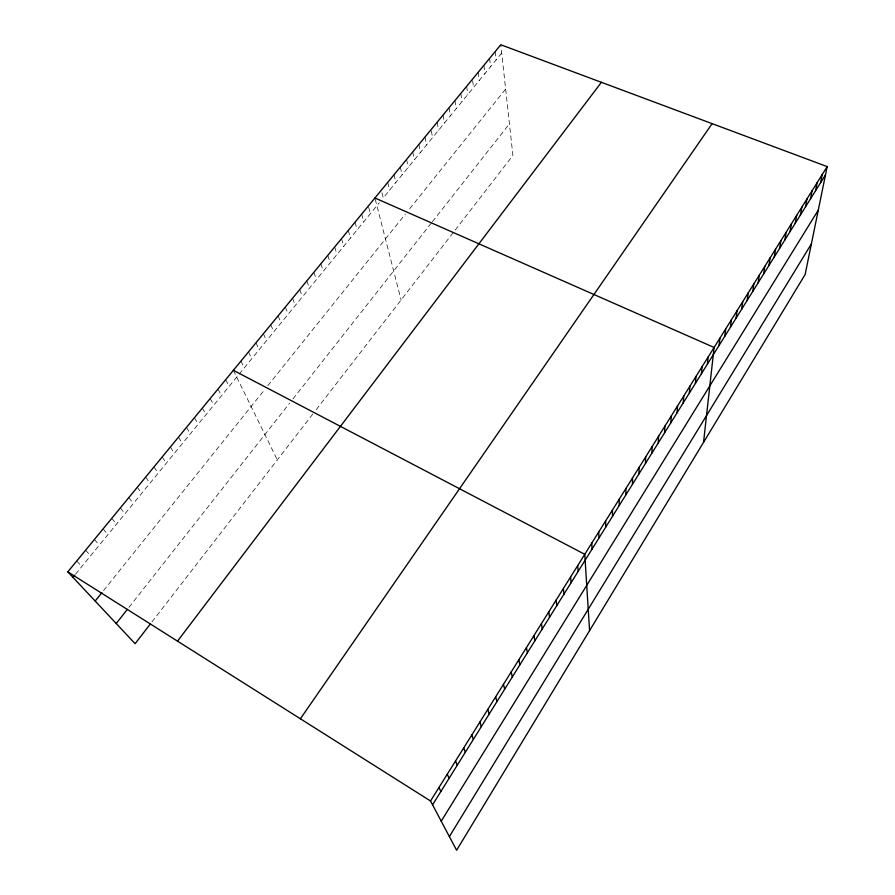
<?xml version="1.0" encoding="UTF-8"?>
<svg xmlns="http://www.w3.org/2000/svg" width="895" height="895" viewBox="0 0 895 895"><rect width="100%" height="100%" fill="white"/><g stroke="black" fill="none" stroke-linecap="round" stroke-linejoin="round"><path stroke-width="0.67" stroke-dasharray="4.47 3.36" d="M151.949 621.935L314.637 411.689M316.226 409.63L512.902 155.473L500.797 44.75M128.947 607.347L289.588 403.197M292.956 398.935L431.569 222.777M432.375 221.747L509.445 123.823M103.551 590.577L264.663 389.627M267.818 385.689L405.379 214.129M409.653 208.792L505.641 89.075M75.627 574.12L238.383 375.072M239.222 374.054L379.29 202.762M501.703 53.051L383.261 197.896L381.348 190.165M76.757 560.964L81.814 566.557M85.629 550.168L90.585 555.84M94.411 539.461L99.267 545.212M103.138 528.856L107.892 534.662M111.785 518.328L116.439 524.213M120.355 507.89L124.92 513.842M128.858 497.531L133.321 503.561M137.293 487.272L141.667 493.358M145.661 477.08L149.935 483.244M153.962 466.977L158.147 473.209M162.185 456.965L166.291 463.252M170.352 447.019L174.357 453.373M178.452 437.163L182.379 443.573M186.484 427.385L190.322 433.862M194.461 417.685L198.209 424.219M202.359 408.053L206.029 414.642M210.202 398.51L213.793 405.155M217.988 389.034L221.49 395.735M225.708 379.637L229.131 386.394M233.371 370.306L277.327 459.896M240.968 361.054L244.234 367.923M248.519 351.869L251.708 358.794M256.004 342.763L259.114 349.732M263.421 333.723L266.464 340.738M270.793 324.751L273.758 331.821M278.11 315.845L280.996 322.961M285.371 307.007L288.19 314.179M292.564 298.248L295.316 305.452M299.713 289.544L302.398 296.793M306.806 280.907L309.424 288.201M313.854 272.337L316.394 279.676M320.846 263.824L323.319 271.207M327.783 255.377L330.188 262.806M334.663 246.998L337.012 254.471M341.498 238.685L343.781 246.181M348.278 230.418L350.504 237.969M355.013 222.217L357.172 229.802M361.703 214.084L363.795 221.703M368.673 207.282L370.373 213.659M375.251 199.272L401.105 299.937M387.714 182.412L389.582 190.176M394.046 174.704L395.847 182.502M400.333 167.052L402.079 174.883M406.576 159.455L408.265 167.32M412.774 151.915L414.407 159.813M418.927 144.419L420.505 152.351M425.035 136.98L426.568 144.945M431.345 130.927L432.587 137.584M437.129 122.257L438.561 130.278M443.114 114.974L444.502 123.018M449.066 107.736L450.398 115.802M454.973 100.542L456.249 108.642M460.835 93.404L462.066 101.527M466.653 86.312L467.839 94.467M472.638 80.628L473.578 87.453M478.187 72.271L479.284 80.472M483.904 65.324L484.945 73.547M489.576 58.421L490.572 66.677M495.203 51.563L496.154 59.842"/><path stroke-width="1.34" d="M625.862 494.879L625.896 488.536M632.452 484.318L632.541 477.896M638.985 473.847L639.131 467.347M645.463 463.453L645.675 456.897M651.884 453.161L652.153 446.527M658.261 442.947L658.586 436.245M664.571 432.811L664.963 426.054M670.836 422.764L671.284 415.94M677.056 412.808L677.549 405.916M683.221 402.918L683.769 395.97M689.329 393.118L689.933 386.114M695.393 383.396L696.053 376.325M701.411 373.752L702.116 366.626M707.374 364.187L708.135 357.004M703.537 442.343L714.098 347.461L374.927 197.985M719.054 345.459L719.916 338.165M724.771 336.296L725.677 328.946M730.443 327.201L731.394 319.795M736.07 318.172L737.066 310.722M741.664 309.222L742.693 301.716M747.202 300.328L748.287 292.788M752.706 291.513L753.825 283.916M758.166 282.764L759.329 275.123M763.58 274.071L764.789 266.386M768.95 265.457L770.203 257.726M774.287 256.899L775.585 249.123M779.579 248.407L780.921 240.587M784.837 239.983L786.213 232.118M790.061 231.615L791.471 223.716M795.23 223.314L796.684 215.371M800.376 215.08L801.864 207.092M805.478 206.902L806.999 198.88M810.546 198.779L812.101 190.713M815.569 190.713L817.169 182.614M820.558 182.714L822.192 174.581M827.181 166.604L805.12 274.541L456.618 850.25L430.529 800.991L67.819 571.849L500.797 44.75L827.181 166.604L430.529 800.991M449.379 836.579L811.373 243.921M441.224 821.196L818.298 210.079M432.553 804.829L825.514 174.771M300.384 718.774L712.129 123.644M177.512 641.144L601.406 82.306M150.282 624.083L135.111 643.684L67.819 571.849M116.216 623.524L127.37 609.361M95.161 601.037L101.873 592.669M72.976 577.365L74.744 575.194M233.371 370.306L584.771 554.307L589.57 630.617M438.942 787.533L440.877 791.493M447.276 774.209L449.111 778.281M455.533 760.996L457.267 765.203M463.7 747.918L465.355 752.236M471.81 734.974L473.365 739.393M479.832 722.131L481.297 726.673M487.775 709.422L489.162 714.065M495.651 696.825L496.949 701.579M503.46 684.351L504.668 689.206M511.19 671.977L512.32 676.944M518.854 659.727L519.894 664.795M526.439 647.588L527.401 652.746M533.968 635.562L534.852 640.809M541.419 623.636L542.225 628.984M548.803 611.822L549.541 617.259M556.131 600.109L556.779 605.646M563.38 588.507L563.962 594.123M570.574 577.006L571.088 582.712M577.7 565.606L578.136 571.402M591.774 543.097L592.076 549.06M598.71 531.999L598.945 538.04M605.602 520.991L605.77 527.11M612.426 510.072L612.527 516.27M619.183 499.253L619.228 505.53"/></g></svg>
